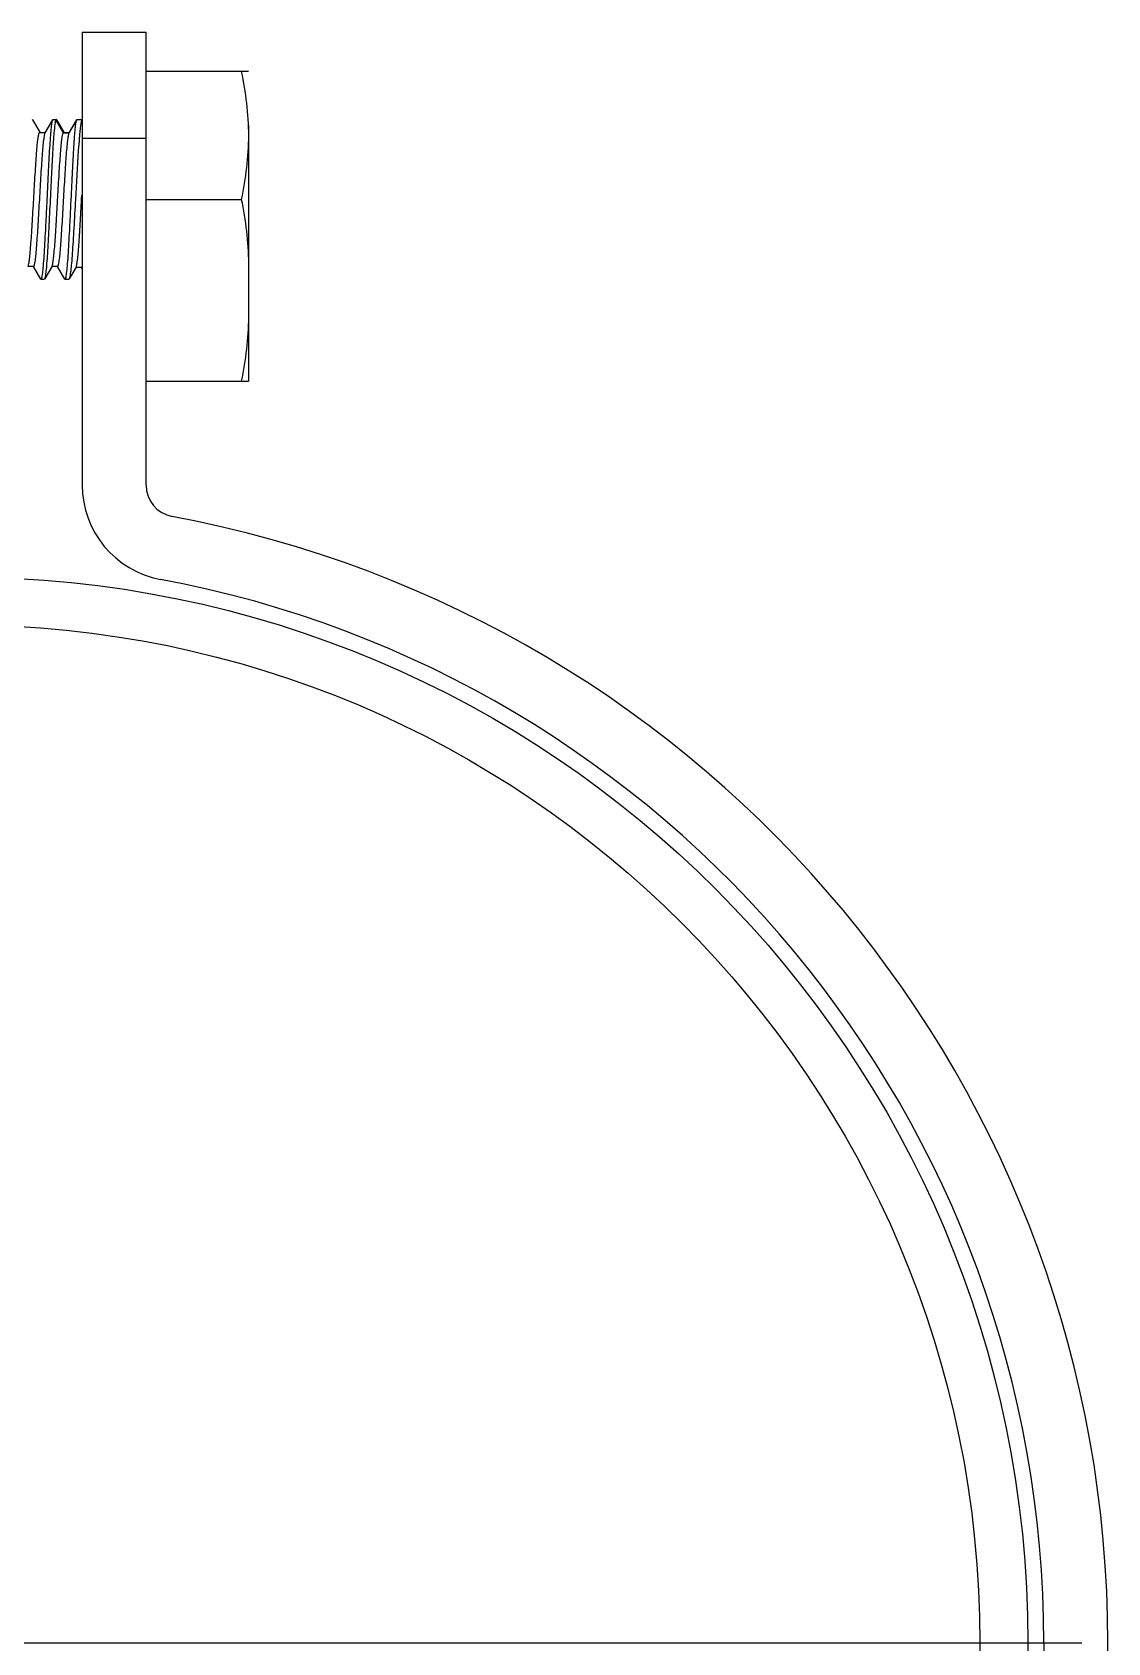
# Model space of a CAD drawing. Extents: x 1382187 to 1725648, y 860327 to 1571294.
# Drawn here: x 1531676 to 1532044, y 1235671 to 1236223 of the extents above; entities that cross this region are included whole.
import ezdxf

# ---------------------------------------------------------------- set-up
doc = ezdxf.new("R2010")
doc.units = 0
doc.header["$LTSCALE"] = 1000
doc.header["$MEASUREMENT"] = 0
doc.linetypes.add('CENTER', pattern=[8, 5, -1, 1, -1])

msp = doc.modelspace()

# ---------------------------------------------------------------- linework, layer by layer
at = {"linetype": 'Continuous'}
for p, q in [((1531692.92, 1236222.75), (1531692.92, 1236067.59)), ((1531692.92, 1236222.75), (1531714.83, 1236222.75)), ((1531714.83, 1236067.59), (1531714.83, 1236222.75)), ((1531749.9, 1236209.3), (1531714.83, 1236209.3)), ((1531675.91, 1236192.77), (1531675.8, 1236192.87)), ((1531675.91, 1236192.77), (1531678.41, 1236188.46)), ((1531680.29, 1236188.32), (1531682.88, 1236192.77)), ((1531682.88, 1236192.77), (1531682.99, 1236192.87)), ((1531682.99, 1236192.87), (1531684.02, 1236192.87)), ((1531684.02, 1236192.87), (1531683.85, 1236192.65)), ((1531683.85, 1236192.65), (1531686.41, 1236188.24)), ((1531684.13, 1236192.77), (1531686.63, 1236188.46)), ((1531688.47, 1236188.24), (1531691.04, 1236192.65)), ((1531688.5, 1236188.32), (1531691.1, 1236192.77)), ((1531691.04, 1236192.65), (1531691.1, 1236192.77)), ((1531691.1, 1236192.77), (1531691.2, 1236192.87)), ((1531691.2, 1236192.87), (1531692.92, 1236192.87)), ((1531749.9, 1236190.87), (1531749.9, 1236103.2)), ((1531678.36, 1236188.43), (1531680.35, 1236188.43)), ((1531686.41, 1236188.24), (1531686.58, 1236188.43)), ((1531686.41, 1236188.24), (1531688.47, 1236188.24)), ((1531686.58, 1236188.43), (1531688.57, 1236188.43)), ((1531688.47, 1236188.24), (1531688.5, 1236188.32)), ((1531692.92, 1236186.39), (1531714.83, 1236186.39)), ((1531692.74, 1236165.48), (1531692.82, 1236166.89)), ((1531714.83, 1236165.47), (1531747.43, 1236165.47)), ((1531676.31, 1236142.51), (1531674.31, 1236142.51)), ((1531678.77, 1236138.17), (1531676.26, 1236142.49)), ((1531682.6, 1236142.62), (1531680.01, 1236138.17)), ((1531684.52, 1236142.51), (1531682.53, 1236142.51)), ((1531686.99, 1236138.17), (1531684.48, 1236142.49)), ((1531690.83, 1236142.29), (1531688.45, 1236138.19)), ((1531692.75, 1236142.18), (1531690.76, 1236142.18)), ((1531692.92, 1236141.78), (1531692.71, 1236142.15)), ((1531678.77, 1236138.17), (1531678.88, 1236138.08)), ((1531678.88, 1236138.08), (1531679.91, 1236138.08)), ((1531680.01, 1236138.17), (1531679.91, 1236138.08)), ((1531686.99, 1236138.17), (1531687.1, 1236138.08)), ((1531687.1, 1236138.08), (1531688.32, 1236138.08)), ((1531688.45, 1236138.19), (1531688.32, 1236138.08)), ((1531714.83, 1236103.2), (1531749.9, 1236103.2)), ((1532022.48, 1235670.9), (1532022.48, 1235305.73)), ((1532044.39, 1235305.73), (1532044.39, 1235670.9))]:
    msp.add_line(p, q, dxfattribs=at)
at = {"color": 0, "linetype": 'CENTER'}
msp.add_line((1531268.22, 1235670.9), (1532035.44, 1235670.9), dxfattribs=at)
at = {"linetype": 'Continuous'}
for radius in [365.17, 348.74]:
    msp.add_circle((1531651.83, 1235670.9), radius, dxfattribs=at)
for centre, radius, start, end in [((1531839.79, 1236173.7), 148.42, 174.723, 175.0353), ((1531725.79, 1236067.59), 32.87, 180, 259.438), ((1531725.79, 1236067.59), 10.96, 180, 259.438), ((1531651.83, 1235670.9), 392.57, 0, 79.438), ((1531651.83, 1235670.9), 370.65, 0, 79.438)]:
    msp.add_arc(centre, radius, start, end, dxfattribs=at)
for points in [[(1531747.43, 1236209.3), (1531748.94, 1236202.11), (1531749.9, 1236194.74), (1531749.9, 1236187.39)], [(1531749.9, 1236187.39), (1531749.9, 1236180.04), (1531748.94, 1236172.66), (1531747.43, 1236165.47)], [(1531747.43, 1236165.47), (1531748.94, 1236158.28), (1531749.9, 1236150.91), (1531749.9, 1236143.55)], [(1531749.9, 1236125.12), (1531749.9, 1236117.77), (1531748.94, 1236110.4), (1531747.43, 1236103.2)]]:
    msp.add_open_spline(points, degree=3, dxfattribs=at)
for points, knots in [([(1531680.93, 1236165.47), (1531681.09, 1236168.79), (1531681.32, 1236173.63), (1531681.65, 1236179.81), (1531681.88, 1236183.82), (1531682.12, 1236187.18), (1531682.34, 1236189.82), (1531682.59, 1236191.58), (1531682.72, 1236192.51), (1531682.88, 1236192.77)], [0, 0, 0, 0, 0.364025, 0.530311, 0.678336, 0.803029, 0.900137, 0.966414, 1, 1, 1, 1]), ([(1531683.85, 1236192.65), (1531683.72, 1236192.31), (1531683.57, 1236191.3), (1531683.34, 1236189.42), (1531683.12, 1236186.74), (1531682.79, 1236181.9), (1531682.4, 1236174.73), (1531682.12, 1236168.7), (1531681.96, 1236165.47)], [0, 0, 0, 0, 0.03994, 0.110597, 0.209953, 0.334863, 0.644572, 1, 1, 1, 1]), ([(1531684.13, 1236192.77), (1531684.11, 1236192.8), (1531684.08, 1236192.84), (1531684.04, 1236192.87), (1531684.02, 1236192.87)], [0, 0, 0, 0, 0.600908, 1, 1, 1, 1]), ([(1531689.15, 1236165.47), (1531689.3, 1236168.7), (1531689.59, 1236174.73), (1531689.97, 1236181.9), (1531690.31, 1236186.74), (1531690.52, 1236189.42), (1531690.76, 1236191.3), (1531690.91, 1236192.31), (1531691.04, 1236192.65)], [0, 0, 0, 0, 0.355428, 0.665137, 0.790047, 0.889403, 0.96006, 1, 1, 1, 1]), ([(1531692.92, 1236192.83), (1531692.78, 1236192.71), (1531692.64, 1236192.12), (1531692.41, 1236191.06), (1531692.2, 1236189.38), (1531692.07, 1236188.09), (1531692, 1236187.35)], [0, 0, 0, 0, 0.09877, 0.299863, 0.602238, 1, 1, 1, 1]), ([(1531674.38, 1236142.62), (1531674.53, 1236142.88), (1531674.68, 1236143.73), (1531674.93, 1236145.33), (1531675.15, 1236147.68), (1531675.4, 1236150.66), (1531675.64, 1236154.17), (1531675.97, 1236159.55), (1531676.29, 1236165.17), (1531676.61, 1236170.85), (1531676.86, 1236174.92), (1531677.1, 1236178.65), (1531677.34, 1236181.9), (1531677.58, 1236184.57), (1531677.8, 1236186.53), (1531678.02, 1236187.74), (1531678.19, 1236188.27), (1531678.31, 1236188.43), (1531678.36, 1236188.43)], [0, 0, 0, 0, 0.018976, 0.054804, 0.106454, 0.17214, 0.249527, 0.335846, 0.522669, 0.61646, 0.705997, 0.788065, 0.859721, 0.918408, 0.962058, 0.98923, 0.996484, 1, 1, 1, 1]), ([(1531676.31, 1236142.51), (1531676.36, 1236142.51), (1531676.48, 1236142.67), (1531676.64, 1236143.2), (1531676.86, 1236144.42), (1531677.08, 1236146.38), (1531677.33, 1236149.04), (1531677.57, 1236152.3), (1531677.81, 1236156.03), (1531678.05, 1236160.1), (1531678.38, 1236165.77), (1531678.69, 1236171.4), (1531679.03, 1236176.77), (1531679.27, 1236180.29), (1531679.51, 1236183.27), (1531679.74, 1236185.62), (1531679.99, 1236187.22), (1531680.14, 1236188.07), (1531680.29, 1236188.32)], [0, 0, 0, 0, 0.003514, 0.010772, 0.03795, 0.081609, 0.140308, 0.211978, 0.294061, 0.383612, 0.477416, 0.664254, 0.750572, 0.827952, 0.893624, 0.945254, 0.981055, 1, 1, 1, 1]), ([(1531682.6, 1236142.62), (1531682.74, 1236142.86), (1531682.88, 1236143.65), (1531683.12, 1236145.15), (1531683.34, 1236147.33), (1531683.57, 1236150.1), (1531683.8, 1236153.39), (1531684.12, 1236158.46), (1531684.51, 1236165.16), (1531684.95, 1236173.01), (1531685.34, 1236179.1), (1531685.67, 1236183.22), (1531685.89, 1236185.5), (1531686.13, 1236187.1), (1531686.28, 1236187.96), (1531686.41, 1236188.24)], [0, 0, 0, 0, 0.017949, 0.051483, 0.099746, 0.16121, 0.233875, 0.31535, 0.493787, 0.673153, 0.829955, 0.893299, 0.943723, 0.979621, 1, 1, 1, 1]), ([(1531684.52, 1236142.51), (1531684.58, 1236142.51), (1531684.7, 1236142.67), (1531684.86, 1236143.19), (1531685.07, 1236144.38), (1531685.3, 1236146.31), (1531685.53, 1236148.93), (1531685.77, 1236152.13), (1531686.01, 1236155.8), (1531686.25, 1236159.82), (1531686.58, 1236165.44), (1531686.89, 1236171.03), (1531687.22, 1236176.39), (1531687.46, 1236179.92), (1531687.7, 1236182.94), (1531687.93, 1236185.35), (1531688.17, 1236187.04), (1531688.33, 1236187.95), (1531688.47, 1236188.24)], [0, 0, 0, 0, 0.003476, 0.010618, 0.037351, 0.080307, 0.138095, 0.208722, 0.289712, 0.378215, 0.471113, 0.656939, 0.743312, 0.821202, 0.88787, 0.940988, 0.978742, 1, 1, 1, 1]), ([(1531691.93, 1236186.54), (1531691.8, 1236185.11), (1531691.28, 1236178.09), (1531690.91, 1236171.06), (1531690.61, 1236165.47)], [0, 0, 0, 0, 0.204958, 1, 1, 1, 1]), ([(1531678.88, 1236138.08), (1531678.94, 1236138.08), (1531679.06, 1236138.3), (1531679.15, 1236138.67), (1531679.28, 1236139.34), (1531679.47, 1236140.69), (1531679.68, 1236142.99), (1531679.93, 1236146.35), (1531680.18, 1236150.45), (1531680.43, 1236155.12), (1531680.68, 1236160.19), (1531680.85, 1236163.69), (1531680.93, 1236165.47)], [0, 0, 0, 0, 0.006689, 0.021763, 0.04594, 0.079164, 0.171568, 0.295631, 0.446658, 0.618889, 0.805716, 1, 1, 1, 1]), ([(1531681.96, 1236165.47), (1531681.8, 1236162.15), (1531681.57, 1236157.31), (1531681.24, 1236151.13), (1531681.01, 1236147.13), (1531680.77, 1236143.76), (1531680.56, 1236141.13), (1531680.3, 1236139.37), (1531680.17, 1236138.43), (1531680.01, 1236138.17)], [0, 0, 0, 0, 0.363958, 0.530225, 0.678245, 0.80294, 0.900061, 0.966367, 1, 1, 1, 1]), ([(1531687.1, 1236138.08), (1531687.16, 1236138.08), (1531687.28, 1236138.3), (1531687.37, 1236138.67), (1531687.5, 1236139.34), (1531687.68, 1236140.69), (1531687.9, 1236142.99), (1531688.15, 1236146.35), (1531688.4, 1236150.45), (1531688.65, 1236155.12), (1531688.9, 1236160.19), (1531689.07, 1236163.69), (1531689.15, 1236165.47)], [0, 0, 0, 0, 0.00669, 0.021764, 0.045942, 0.079166, 0.171571, 0.295634, 0.446661, 0.618891, 0.805717, 1, 1, 1, 1]), ([(1531690.61, 1236165.47), (1531690.43, 1236162.17), (1531690.17, 1236157.35), (1531689.8, 1236151.19), (1531689.54, 1236147.2), (1531689.28, 1236143.84), (1531689.04, 1236141.19), (1531688.76, 1236139.41), (1531688.61, 1236138.46), (1531688.45, 1236138.19)], [0, 0, 0, 0, 0.362263, 0.527925, 0.675614, 0.80033, 0.897877, 0.965043, 1, 1, 1, 1]), ([(1531690.83, 1236142.29), (1531690.97, 1236142.53), (1531691.12, 1236143.35), (1531691.36, 1236144.88), (1531691.57, 1236147.13), (1531691.81, 1236149.99), (1531692.04, 1236153.38), (1531692.36, 1236158.6), (1531692.59, 1236162.68), (1531692.74, 1236165.48)], [0, 0, 0, 0, 0.036124, 0.104043, 0.201926, 0.326585, 0.473883, 0.638923, 1, 1, 1, 1])]:
    msp.add_open_spline(points, degree=3, knots=knots, dxfattribs=at)

doc.saveas('drawing.dxf')
